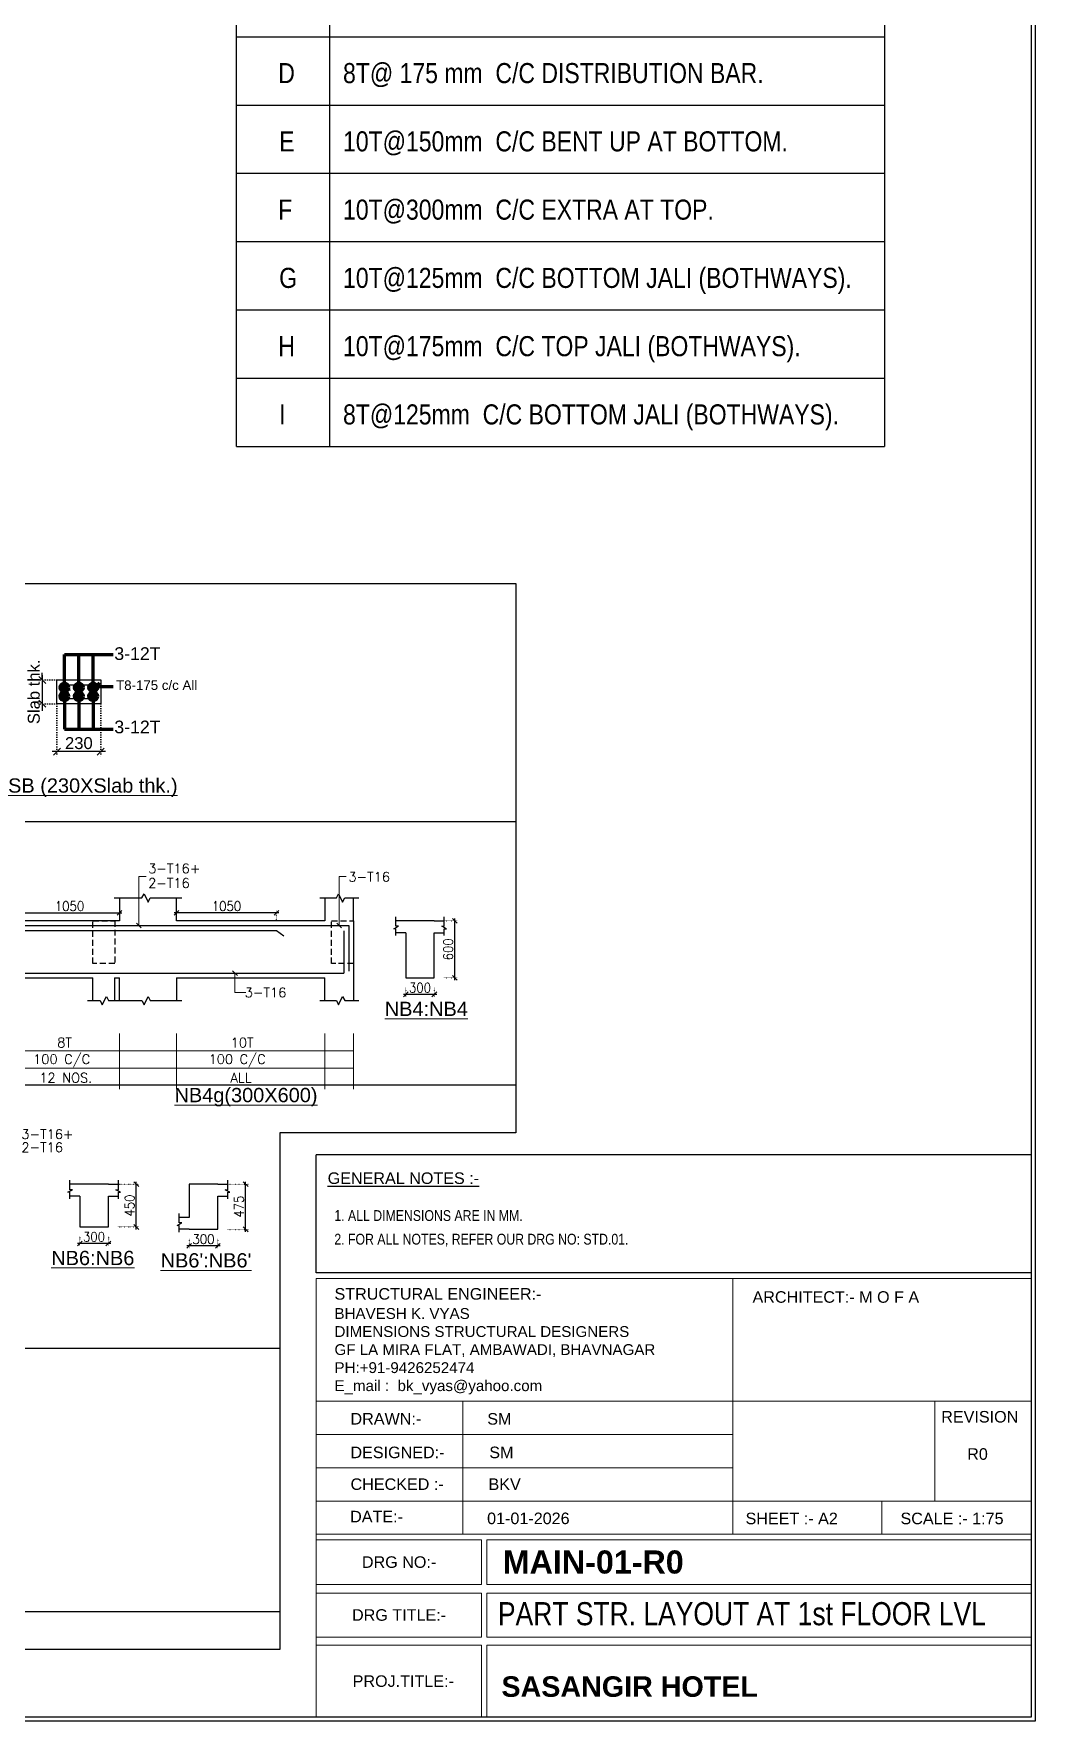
# Model space of a CAD drawing. Header units: millimetres. Extents: x 149548 to 2403857, y -1677380 to -1015873.
# Drawn here: x 2368161 to 2378687, y -1641991 to -1624254 of the extents above; entities that cross this region are included whole.
import ezdxf

# ---------------------------------------------------------------- set-up
doc = ezdxf.new("R2010")
doc.units = ezdxf.units.MM
doc.header["$MEASUREMENT"] = 0
doc.header["$PDMODE"] = 98
doc.linetypes.add('DOT', pattern=[0.25, 0, -0.25])
doc.linetypes.add('HIDDEN', pattern=[0.375, 0.25, -0.125])
for name, color, linetype in [('DIM', 191, 'Continuous'), ('PDF_PDF_Geometry', 7, 'Continuous'), ('PDF_TEXT', 7, 'Continuous'), ('S-LEDDER', 191, 'Continuous'), ('STEEL', 1, 'Continuous'), ('Text', 7, 'Continuous'), ('TIT', 7, 'Continuous')]:
    doc.layers.add(name, color=color, linetype=linetype)
for name, color, linetype, lineweight in [('LEADER', 191, 'Continuous', 15), ('m-col', 1, 'Continuous', 20), ('s beam steel text', 7, 'Continuous', 18), ('S LS STEEL TEXT', 7, 'Continuous', 15), ('S- STTRUPS', 2, 'Continuous', 15), ('S-BEAM', 150, 'Continuous', 25), ('S-L.S. NO', 1, 'Continuous', 20)]:
    doc.layers.add(name, color=color, linetype=linetype, lineweight=lineweight)
doc.styles.add('areal', font='arial.ttf')
doc.styles.add('COMPLEX', font='arial.ttf')
doc.styles.add('DEEPAK', font='arial.ttf')
doc.styles.add('kalpesh', font='', dxfattribs={"width": 0.75})
doc.styles.add('meer', font='ARIALN.TTF')
doc.styles.add('PDF Arial', font='arial.ttf')
doc.styles.add('ROMANS', font='romans.shx')
doc.styles.add('RS', font='romans.shx', dxfattribs={"width": 0.9})
doc.styles.get('kalpesh').set_extended_font_data('Arial Unicode MS')
doc.dimstyles.new('KALPESH PATEL', dxfattribs={"dimtxt": 75, "dimasz": 75, "dimexe": 50, "dimexo": 50, "dimgap": 3, "dimtad": 1, "dimdec": 0, "dimrnd": 0.5, "dimzin": 7, "dimdsep": 46, "dimtxsty": 'kalpesh', "dimblk": 'OBLIQUE', "dimcen": 0, "dimdle": 25, "dimclrd": 8, "dimclre": 8, "dimclrt": 7, "dimadec": 0, "dimazin": 0, "dimtfac": 1, "dimtdec": 0, "dimtofl": 0, "dimtmove": 1, "dimatfit": 0, "dimldrblk": 'OBLIQUE', "dimfxl": 1, "dimtolj": 1, "dimtzin": 0, "dimlwd": -1, "dimlwe": 25, "dimarcsym": 0})
doc.dimstyles.new('KRUNAL-MM', dxfattribs={"dimtxt": 50, "dimasz": 35, "dimexe": 25, "dimexo": 0, "dimgap": 15, "dimtad": 1, "dimdec": 0, "dimzin": 0, "dimdsep": 46, "dimtxsty": 'RS', "dimblk": 'OBLIQUE', "dimcen": 0, "dimdle": 25, "dimclrd": 256, "dimclre": 256, "dimclrt": 7, "dimadec": 0, "dimazin": 0, "dimtfac": 1, "dimtdec": 0, "dimtix": 1, "dimtmove": 0, "dimatfit": 2, "dimfxl": 1, "dimtolj": 1, "dimtzin": 0, "dimlwd": -1, "dimlwe": -1, "dimarcsym": 0})
doc.dimstyles.new('pag', dxfattribs={"dimtxt": 180, "dimasz": 150, "dimexe": 100, "dimexo": 0, "dimgap": 50, "dimtad": 1, "dimdec": 0, "dimzin": 0, "dimdsep": 46, "dimtxsty": 'ROMANS', "dimblk": 'OBLIQUE', "dimcen": 0, "dimdle": 100, "dimclrd": 256, "dimclre": 256, "dimclrt": 256, "dimadec": 0, "dimazin": 0, "dimtfac": 1, "dimtdec": 0, "dimtmove": 2, "dimatfit": 3, "dimfxl": 1, "dimtolj": 1, "dimtzin": 0, "dimlwd": -1, "dimlwe": -1, "dimarcsym": 0})

# ---------------------------------------------------------------- blocks, each defined once
blk = doc.blocks.new('_Oblique')
at = {"color": 0, "linetype": 'ByBlock', "lineweight": -2}
blk.add_line((-0.5, -0.5), (0.5, 0.5), dxfattribs=at)
blk = doc.blocks.new('*D18')
at = {"layer": 'Defpoints', "color": 0, "transparency": 16777216}
for p in [(2372071, -1634178), (2372371, -1634178), (2372071, -1634351)]:
    blk.add_point(p, dxfattribs=at)
at = {"layer": 'DIM', "color": 191, "linetype": 'DOT', "ltscale": 4, "transparency": 16777216}
for p, q in [((2372071, -1634278), (2372071, -1634376)), ((2372371, -1634278), (2372371, -1634376))]:
    blk.add_line(p, q, dxfattribs=at)
at = {"layer": 'DIM', "ltscale": 4, "transparency": 16777216}
blk.add_line((2372396, -1634351), (2372046, -1634351), dxfattribs=at)
at = {"layer": 'DIM', "linetype": 'ByBlock', "transparency": 16777216, "xscale": 50, "yscale": 50, "zscale": 50, "rotation": 180}
blk.add_blockref('_Oblique', (2372071, -1634351), dxfattribs=at)
at = {"layer": 'DIM', "linetype": 'ByBlock', "transparency": 16777216, "xscale": 50, "yscale": 50, "zscale": 50}
blk.add_blockref('_Oblique', (2372371, -1634351), dxfattribs=at)
at = {"layer": 'DIM', "color": 7, "transparency": 16777216, "insert": (2372221, -1634281), "char_height": 100, "attachment_point": 5, "style": 'RS'}
blk.add_mtext('\\A1;300', dxfattribs=at)
blk = doc.blocks.new('*D19')
at = {"layer": 'Defpoints', "color": 0, "transparency": 16777216}
for p in [(2372371, -1633578), (2372586, -1633578), (2372371, -1634177)]:
    blk.add_point(p, dxfattribs=at)
at = {"layer": 'DIM', "color": 191, "linetype": 'DOT', "ltscale": 4, "transparency": 16777216}
for p, q in [((2372471, -1633578), (2372611, -1633578)), ((2372471, -1634177), (2372611, -1634177))]:
    blk.add_line(p, q, dxfattribs=at)
at = {"layer": 'DIM', "ltscale": 4, "transparency": 16777216}
blk.add_line((2372586, -1634202), (2372586, -1633553), dxfattribs=at)
at = {"layer": 'DIM', "linetype": 'ByBlock', "transparency": 16777216, "xscale": 50, "yscale": 50, "zscale": 50}
for p, rotation in [((2372586, -1633578), 90), ((2372586, -1634177), 270)]:
    blk.add_blockref('_Oblique', p, dxfattribs=dict(at, rotation=rotation))
at = {"layer": 'DIM', "color": 7, "transparency": 16777216, "insert": (2372516, -1633877), "char_height": 100, "attachment_point": 5, "rotation": 90, "style": 'RS'}
blk.add_mtext('\\A1;600', dxfattribs=at)
blk = doc.blocks.new('*D31')
at = {"layer": 'Defpoints', "color": 0, "transparency": 16777216}
for p in [(2369062, -1633493), (2369062, -1633578), (2368012, -1633680)]:
    blk.add_point(p, dxfattribs=at)
at = {"layer": 'DIM', "ltscale": 4, "transparency": 16777216}
blk.add_line((2367987, -1633493), (2369087, -1633493), dxfattribs=at)
at = {"layer": 'DIM', "color": 191, "linetype": 'DOT', "ltscale": 4, "transparency": 16777216}
for p, q in [((2368012, -1633580), (2368012, -1633468)), ((2369062, -1633478), (2369062, -1633468))]:
    blk.add_line(p, q, dxfattribs=at)
at = {"layer": 'DIM', "linetype": 'ByBlock', "transparency": 16777216, "xscale": 50, "yscale": 50, "zscale": 50, "rotation": 180}
blk.add_blockref('_Oblique', (2368012, -1633493), dxfattribs=at)
at = {"layer": 'DIM', "linetype": 'ByBlock', "transparency": 16777216, "xscale": 50, "yscale": 50, "zscale": 50}
blk.add_blockref('_Oblique', (2369062, -1633493), dxfattribs=at)
at = {"layer": 'DIM', "color": 7, "transparency": 16777216, "insert": (2368537, -1633423), "char_height": 100, "attachment_point": 5, "style": 'RS'}
blk.add_mtext('\\A1;1050', dxfattribs=at)
blk = doc.blocks.new('*D32')
at = {"layer": 'Defpoints', "color": 0, "transparency": 16777216}
for p in [(2369662, -1633493), (2369662, -1633578), (2370712, -1633680)]:
    blk.add_point(p, dxfattribs=at)
at = {"layer": 'DIM', "ltscale": 4, "transparency": 16777216}
blk.add_line((2370737, -1633493), (2369637, -1633493), dxfattribs=at)
at = {"layer": 'DIM', "color": 191, "linetype": 'DOT', "ltscale": 4, "transparency": 16777216}
for p, q in [((2369662, -1633478), (2369662, -1633468)), ((2370712, -1633580), (2370712, -1633468))]:
    blk.add_line(p, q, dxfattribs=at)
at = {"layer": 'DIM', "linetype": 'ByBlock', "transparency": 16777216, "xscale": 50, "yscale": 50, "zscale": 50, "rotation": 180}
blk.add_blockref('_Oblique', (2369662, -1633493), dxfattribs=at)
at = {"layer": 'DIM', "linetype": 'ByBlock', "transparency": 16777216, "xscale": 50, "yscale": 50, "zscale": 50}
blk.add_blockref('_Oblique', (2370712, -1633493), dxfattribs=at)
at = {"layer": 'DIM', "color": 7, "transparency": 16777216, "insert": (2370187, -1633423), "char_height": 100, "attachment_point": 5, "style": 'RS'}
blk.add_mtext('\\A1;1050', dxfattribs=at)
blk = doc.blocks.new('*D33')
at = {"layer": 'Defpoints', "color": 0, "transparency": 16777216}
for p in [(2368405, -1631046), (2368251, -1631296), (2368405, -1631296)]:
    blk.add_point(p, dxfattribs=at)
at = {"layer": 'DIM', "linetype": 'DOT', "ltscale": 100, "transparency": 16777216}
for p, q in [((2368405, -1631046), (2368201, -1631046)), ((2368405, -1631296), (2368201, -1631296))]:
    blk.add_line(p, q, dxfattribs=at)
at = {"layer": 'DIM', "ltscale": 100, "transparency": 16777216}
for p, q in [((2368251, -1631046), (2368251, -1630971)), ((2368251, -1630996), (2368251, -1631346)), ((2368251, -1631296), (2368251, -1631371))]:
    blk.add_line(p, q, dxfattribs=at)
at = {"layer": 'DIM', "linetype": 'ByBlock', "transparency": 16777216, "xscale": 75, "yscale": 75, "zscale": 75}
for p, rotation in [((2368251, -1631046), 270), ((2368251, -1631296), 90)]:
    blk.add_blockref('_Oblique', p, dxfattribs=dict(at, rotation=rotation))
at = {"layer": 'DIM', "color": 7, "transparency": 16777216, "insert": (2368162, -1631171), "char_height": 125, "attachment_point": 5, "rotation": 90, "style": 'DEEPAK'}
blk.add_mtext('\\A1;\\A1;Slab thk.', dxfattribs=at)
blk = doc.blocks.new('*D34')
at = {"layer": 'Defpoints', "color": 0, "transparency": 16777216}
for p in [(2368405, -1631296), (2368865, -1631296), (2368405, -1631800)]:
    blk.add_point(p, dxfattribs=at)
at = {"layer": 'DIM', "linetype": 'DOT', "ltscale": 100, "transparency": 16777216}
for p, q in [((2368405, -1631296), (2368405, -1631850)), ((2368865, -1631296), (2368865, -1631850))]:
    blk.add_line(p, q, dxfattribs=at)
at = {"layer": 'DIM', "ltscale": 100, "transparency": 16777216}
blk.add_line((2368915, -1631800), (2368355, -1631800), dxfattribs=at)
at = {"layer": 'DIM', "linetype": 'ByBlock', "transparency": 16777216, "xscale": 75, "yscale": 75, "zscale": 75, "rotation": 180}
blk.add_blockref('_Oblique', (2368405, -1631800), dxfattribs=at)
at = {"layer": 'DIM', "linetype": 'ByBlock', "transparency": 16777216, "xscale": 75, "yscale": 75, "zscale": 75}
blk.add_blockref('_Oblique', (2368865, -1631800), dxfattribs=at)
at = {"layer": 'DIM', "color": 7, "transparency": 16777216, "insert": (2368635, -1631711), "char_height": 125, "attachment_point": 5, "style": 'DEEPAK'}
blk.add_mtext('\\A1;230', dxfattribs=at)
blk = doc.blocks.new('*D377')
at = {"layer": 'Defpoints', "color": 0, "transparency": 16777216}
for p in [(2368645, -1636796), (2368945, -1636796), (2368645, -1636969)]:
    blk.add_point(p, dxfattribs=at)
at = {"layer": 'DIM', "ltscale": 4, "transparency": 16777216}
blk.add_line((2368970, -1636969), (2368620, -1636969), dxfattribs=at)
at = {"layer": 'DIM', "color": 191, "linetype": 'DOT', "ltscale": 4, "transparency": 16777216}
for p, q in [((2368645, -1636896), (2368645, -1636994)), ((2368945, -1636896), (2368945, -1636994))]:
    blk.add_line(p, q, dxfattribs=at)
at = {"layer": 'DIM', "linetype": 'ByBlock', "transparency": 16777216, "xscale": 50, "yscale": 50, "zscale": 50, "rotation": 180}
blk.add_blockref('_Oblique', (2368645, -1636969), dxfattribs=at)
at = {"layer": 'DIM', "linetype": 'ByBlock', "transparency": 16777216, "xscale": 50, "yscale": 50, "zscale": 50}
blk.add_blockref('_Oblique', (2368945, -1636969), dxfattribs=at)
at = {"layer": 'DIM', "color": 7, "transparency": 16777216, "insert": (2368795, -1636899), "char_height": 100, "attachment_point": 5, "style": 'RS'}
blk.add_mtext('\\A1;300', dxfattribs=at)
blk = doc.blocks.new('*D378')
at = {"layer": 'Defpoints', "color": 0, "transparency": 16777216}
for p in [(2368945, -1636346), (2369239, -1636346), (2368945, -1636796)]:
    blk.add_point(p, dxfattribs=at)
at = {"layer": 'DIM', "color": 191, "linetype": 'DOT', "ltscale": 4, "transparency": 16777216}
for p, q in [((2369045, -1636346), (2369264, -1636346)), ((2369045, -1636796), (2369264, -1636796))]:
    blk.add_line(p, q, dxfattribs=at)
at = {"layer": 'DIM', "ltscale": 4, "transparency": 16777216}
blk.add_line((2369239, -1636821), (2369239, -1636321), dxfattribs=at)
at = {"layer": 'DIM', "linetype": 'ByBlock', "transparency": 16777216, "xscale": 50, "yscale": 50, "zscale": 50}
for p, rotation in [((2369239, -1636346), 90), ((2369239, -1636796), 270)]:
    blk.add_blockref('_Oblique', p, dxfattribs=dict(at, rotation=rotation))
at = {"layer": 'DIM', "color": 7, "transparency": 16777216, "insert": (2369169, -1636571), "char_height": 100, "attachment_point": 5, "rotation": 90, "style": 'RS'}
blk.add_mtext('\\A1;450', dxfattribs=at)
blk = doc.blocks.new('*D387')
at = {"layer": 'Defpoints', "color": 0, "transparency": 16777216}
for p in [(2369795, -1636821), (2370095, -1636821), (2369795, -1636994)]:
    blk.add_point(p, dxfattribs=at)
at = {"layer": 'DIM', "color": 191, "linetype": 'DOT', "ltscale": 4, "transparency": 16777216}
for p, q in [((2369795, -1636921), (2369795, -1637019)), ((2370095, -1636921), (2370095, -1637019))]:
    blk.add_line(p, q, dxfattribs=at)
at = {"layer": 'DIM', "ltscale": 4, "transparency": 16777216}
blk.add_line((2370120, -1636994), (2369770, -1636994), dxfattribs=at)
at = {"layer": 'DIM', "linetype": 'ByBlock', "transparency": 16777216, "xscale": 50, "yscale": 50, "zscale": 50, "rotation": 180}
blk.add_blockref('_Oblique', (2369795, -1636994), dxfattribs=at)
at = {"layer": 'DIM', "linetype": 'ByBlock', "transparency": 16777216, "xscale": 50, "yscale": 50, "zscale": 50}
blk.add_blockref('_Oblique', (2370095, -1636994), dxfattribs=at)
at = {"layer": 'DIM', "color": 7, "transparency": 16777216, "insert": (2369945, -1636924), "char_height": 100, "attachment_point": 5, "style": 'RS'}
blk.add_mtext('\\A1;300', dxfattribs=at)
blk = doc.blocks.new('*D388')
at = {"layer": 'Defpoints', "color": 0, "transparency": 16777216}
for p in [(2370095, -1636346), (2370388, -1636346), (2370095, -1636821)]:
    blk.add_point(p, dxfattribs=at)
at = {"layer": 'DIM', "color": 191, "linetype": 'DOT', "ltscale": 4, "transparency": 16777216}
for p, q in [((2370195, -1636346), (2370413, -1636346)), ((2370195, -1636821), (2370413, -1636821))]:
    blk.add_line(p, q, dxfattribs=at)
at = {"layer": 'DIM', "ltscale": 4, "transparency": 16777216}
blk.add_line((2370388, -1636846), (2370388, -1636321), dxfattribs=at)
at = {"layer": 'DIM', "linetype": 'ByBlock', "transparency": 16777216, "xscale": 50, "yscale": 50, "zscale": 50}
for p, rotation in [((2370388, -1636346), 90), ((2370388, -1636821), 270)]:
    blk.add_blockref('_Oblique', p, dxfattribs=dict(at, rotation=rotation))
at = {"layer": 'DIM', "color": 7, "transparency": 16777216, "insert": (2370318, -1636583), "char_height": 100, "attachment_point": 5, "rotation": 90, "style": 'RS'}
blk.add_mtext('\\A1;475', dxfattribs=at)

msp = doc.modelspace()

# ---------------------------------------------------------------- hatches: boundary and pattern name
at = {"layer": 'STEEL', "linetype": 'ByBlock'}
h = msp.add_hatch(color=256, dxfattribs=at)
h.dxf.hatch_style = 1
edge = h.paths.add_edge_path()
edge.add_arc((2368482.6, -1631124.5), 28.1, 0, 360)
h = msp.add_hatch(color=256, dxfattribs=at)
h.dxf.hatch_style = 1
edge = h.paths.add_edge_path()
edge.add_arc((2368482.6, -1631124.5), 28.1, -180, 180, ccw=False)
h = msp.add_hatch(color=256, dxfattribs=at)
h.dxf.hatch_style = 1
edge = h.paths.add_edge_path()
edge.add_arc((2368634.5, -1631124.5), 28.1, -180, 180, ccw=False)
h = msp.add_hatch(color=256, dxfattribs=at)
h.dxf.hatch_style = 1
edge = h.paths.add_edge_path()
edge.add_arc((2368634.5, -1631124.5), 28.1, 0, 360)
h = msp.add_hatch(color=256, dxfattribs=at)
h.dxf.hatch_style = 1
edge = h.paths.add_edge_path()
edge.add_arc((2368786.4, -1631124.5), 28.1, -180, 180, ccw=False)
h = msp.add_hatch(color=256, dxfattribs=at)
h.dxf.hatch_style = 1
edge = h.paths.add_edge_path()
edge.add_arc((2368786.4, -1631124.5), 28.1, 0, 360)
h = msp.add_hatch(color=256, dxfattribs=at)
h.dxf.hatch_style = 1
edge = h.paths.add_edge_path()
edge.add_arc((2368482.6, -1631218.3), 28.1, 0, 360, ccw=False)
h = msp.add_hatch(color=256, dxfattribs=at)
h.dxf.hatch_style = 1
edge = h.paths.add_edge_path()
edge.add_arc((2368482.6, -1631218.3), 28.1, 180, 540)
h = msp.add_hatch(color=256, dxfattribs=at)
h.dxf.hatch_style = 1
edge = h.paths.add_edge_path()
edge.add_arc((2368634.5, -1631218.3), 28.1, 180, 540)
h = msp.add_hatch(color=256, dxfattribs=at)
h.dxf.hatch_style = 1
edge = h.paths.add_edge_path()
edge.add_arc((2368634.5, -1631218.3), 28.1, 0, 360, ccw=False)
h = msp.add_hatch(color=256, dxfattribs=at)
h.dxf.hatch_style = 1
edge = h.paths.add_edge_path()
edge.add_arc((2368786.4, -1631218.3), 28.1, 180, 540)
h = msp.add_hatch(color=256, dxfattribs=at)
h.dxf.hatch_style = 1
edge = h.paths.add_edge_path()
edge.add_arc((2368786.4, -1631218.3), 28.1, 0, 360, ccw=False)

# ---------------------------------------------------------------- linework, layer by layer
for p, q in [((2370292.2, -1628590.8), (2370292.2, -1621286.9)), ((2377103.4, -1621286.9), (2377103.4, -1628590.8)), ((2371270.7, -1622133.1), (2371270.7, -1628590.8)), ((2370292.2, -1624285.7), (2377103.4, -1624285.7)), ((2370292.2, -1625003.2), (2377103.4, -1625003.2)), ((2370292.2, -1625720.7), (2377103.4, -1625720.7)), ((2370292.2, -1626438.2), (2377103.4, -1626438.2)), ((2370292.2, -1627155.7), (2377103.4, -1627155.7)), ((2370292.2, -1627873.2), (2377103.4, -1627873.2)), ((2370292.2, -1628590.8), (2377103.4, -1628590.8))]:
    msp.add_line(p, q)
at = {"lineweight": -3}
for points in [[(2378687.3, -1641991.4), (2347187.3, -1641991.4), (2347187.3, -1597441.4), (2378687.3, -1597441.4)], [(2347230.8, -1641947.9), (2347230.8, -1597484.9), (2378643.8, -1597484.9), (2378643.8, -1641947.9)]]:
    msp.add_lwpolyline(points, close=True, dxfattribs=at)
at = {"layer": 'Defpoints', "color": 251}
for p, q in [((2373226.4, -1632537.9), (2347882.2, -1632537.9)), ((2373226.4, -1635306.1), (2347882.2, -1635306.1)), ((2370749.1, -1638074.4), (2347882.2, -1638074.4)), ((2370749.1, -1640842.6), (2347882.2, -1640842.6))]:
    msp.add_line(p, q, dxfattribs=at)
msp.add_lwpolyline([(2347882.2, -1630032.7), (2373226.4, -1630032.7), (2373226.4, -1632537.9), (2373226.4, -1635805.4), (2370749.1, -1635805.4), (2370749.1, -1641236.2), (2347882.2, -1641236.2)], close=True, dxfattribs=at)
at = {"layer": 'm-col', "lineweight": 25}
for p, q in [((2369061.8, -1633338), (2369061.8, -1633577.6)), ((2369661.8, -1633577.6), (2369661.8, -1633338)), ((2371221.8, -1633338), (2371221.8, -1633577.6)), ((2371521.8, -1633577.6), (2371521.8, -1633338)), ((2371521.8, -1633577.6), (2371521.8, -1634177.6)), ((2368781.4, -1634417.2), (2368781.4, -1634177.6)), ((2369011.4, -1634177.6), (2369011.4, -1634417.2)), ((2369061.8, -1634417.2), (2369061.8, -1634177.6)), ((2369661.8, -1634177.6), (2369661.8, -1634417.2)), ((2371221.8, -1634417.2), (2371221.8, -1634177.6)), ((2371521.8, -1634177.6), (2371521.8, -1634417.2))]:
    msp.add_line(p, q, dxfattribs=at)
for points in [[(2369007.1, -1633338), (2369298, -1633338), (2369320.2, -1633294.4), (2369363.3, -1633381.6), (2369385.5, -1633338), (2369718.9, -1633338)], [(2371167.1, -1633338), (2371342.3, -1633338), (2371364.5, -1633294.4), (2371407.6, -1633381.6), (2371429.8, -1633338), (2371578.9, -1633338)], [(2368726.7, -1634417.2), (2368859.1, -1634417.2), (2368881.3, -1634460.8), (2368924.4, -1634373.6), (2368946.6, -1634417.2), (2369068.5, -1634417.2)], [(2369007.1, -1634417.2), (2369298, -1634417.2), (2369320.2, -1634460.8), (2369363.3, -1634373.6), (2369385.5, -1634417.2), (2369718.9, -1634417.2)], [(2371167.1, -1634417.2), (2371342.3, -1634417.2), (2371364.5, -1634460.8), (2371407.6, -1634373.6), (2371429.8, -1634417.2), (2371578.9, -1634417.2)]]:
    msp.add_lwpolyline(points, dxfattribs=at)
at = {"layer": 'PDF_PDF_Geometry', "color": 0, "linetype": 'Continuous', "lineweight": 18}
for p, q in [((2371129.1, -1637339.3), (2378639.5, -1637339.3)), ((2371130.3, -1638626.6), (2375507.1, -1638626.6)), ((2377075.5, -1639679.6), (2377075.5, -1640024))]:
    msp.add_line(p, q, dxfattribs=at)
for points in [[(2378638.9, -1637339.3), (2371129.1, -1637339.3), (2371129.1, -1641947.9)], [(2375507.1, -1637339.3), (2375507.1, -1638626.6)], [(2371138.9, -1638626.6), (2378643.8, -1638626.6)], [(2372670.4, -1638626.6), (2372670.4, -1640024)], [(2375507.1, -1638626.6), (2375507.1, -1640024)], [(2377632.7, -1638626.6), (2377632.7, -1639679.6)], [(2375507.1, -1638978.4), (2371134, -1638978.4)], [(2375507.1, -1639327.7), (2371134, -1639327.7)], [(2378643.8, -1639679.6), (2371134, -1639679.6)], [(2378643.8, -1640024), (2371134, -1640024)], [(2372867.2, -1640024), (2372867.2, -1640024), (2371134, -1640024)], [(2378643.8, -1640024), (2371134, -1640024)], [(2371134, -1640555.4), (2372867.2, -1640555.4), (2372867.2, -1640083), (2371134, -1640083)], [(2378643.8, -1640024), (2372923.8, -1640024), (2372923.8, -1640024)], [(2378643.8, -1640083), (2372923.8, -1640083), (2372923.8, -1640555.4), (2378643.8, -1640555.4)], [(2371134, -1640644), (2372867.2, -1640644), (2372867.2, -1641106.5), (2371134, -1641106.5)], [(2378643.8, -1641106.5), (2372923.8, -1641106.5), (2372923.8, -1640644), (2378643.8, -1640644)], [(2371134, -1641192.6), (2372867.2, -1641192.6), (2372867.2, -1641947.9)], [(2372923.8, -1641947.9), (2372923.8, -1641192.6), (2378643.8, -1641192.6)]]:
    msp.add_lwpolyline(points, dxfattribs=at)
at = {"layer": 'S- STTRUPS', "ltscale": 50}
for p, q in [((2369061.8, -1634763.2), (2369061.8, -1635348.9)), ((2369661.8, -1634763.2), (2369661.8, -1635348.9)), ((2371221.8, -1634763.2), (2371221.8, -1635348.9)), ((2371521.8, -1634763.2), (2371521.8, -1635348.9)), ((2371521.8, -1634944.2), (2348354.3, -1634944.2)), ((2371521.8, -1635125.2), (2348354.3, -1635125.2)), ((2371521.8, -1635306.1), (2348354.3, -1635306.1))]:
    msp.add_line(p, q, dxfattribs=at)
at = {"layer": 'S-BEAM'}
for p, q in [((2369061.8, -1633577.6), (2364981.8, -1633577.6)), ((2371221.8, -1633577.6), (2369661.8, -1633577.6)), ((2364981.8, -1634177.6), (2368781.4, -1634177.6)), ((2369011.4, -1634177.6), (2369061.8, -1634177.6)), ((2369661.8, -1634177.6), (2371221.8, -1634177.6))]:
    msp.add_line(p, q, dxfattribs=at)
at = {"layer": 'S-BEAM', "ltscale": 350}
for p, q in [((2372071.2, -1633577.5), (2371966, -1633577.5)), ((2372371.2, -1633577.5), (2372071.2, -1633577.5)), ((2372371.2, -1633577.5), (2372476.4, -1633577.5)), ((2372071.2, -1633702.6), (2371966, -1633702.6)), ((2372071.2, -1633702.6), (2372071.2, -1634177.5)), ((2372371.2, -1634177.5), (2372371.2, -1633702.6)), ((2372371.2, -1633702.6), (2372476.4, -1633702.6)), ((2372071.2, -1634177.5), (2372371.2, -1634177.5)), ((2368645.1, -1636345.7), (2368539.9, -1636345.7)), ((2368945.1, -1636345.7), (2368645.1, -1636345.7)), ((2368945.1, -1636345.7), (2369050.3, -1636345.7)), ((2370094.8, -1636345.7), (2369794.8, -1636345.7)), ((2369794.8, -1636345.7), (2369794.8, -1636695.6)), ((2370094.8, -1636345.7), (2370200.1, -1636345.7)), ((2368645.1, -1636470.9), (2368539.9, -1636470.9)), ((2368645.1, -1636470.9), (2368645.1, -1636795.7)), ((2368945.1, -1636795.7), (2368945.1, -1636470.9)), ((2368945.1, -1636470.9), (2369050.3, -1636470.9)), ((2370094.8, -1636820.7), (2370094.8, -1636470.9)), ((2370094.8, -1636470.9), (2370200.1, -1636470.9)), ((2368645.1, -1636795.7), (2368945.1, -1636795.7)), ((2369794.8, -1636695.6), (2369689.6, -1636695.6)), ((2369794.8, -1636820.7), (2369689.6, -1636820.7)), ((2369794.8, -1636820.7), (2370094.8, -1636820.7))]:
    msp.add_line(p, q, dxfattribs=at)
at = {"layer": 'S-BEAM', "elevation": 0}
msp.add_lwpolyline([(2368404.5, -1631046.4), (2368864.5, -1631046.4), (2368864.5, -1631296.4), (2368404.5, -1631296.4)], close=True, dxfattribs=at)
at = {"layer": 'S-BEAM', "linetype": 'HIDDEN', "ltscale": 250}
for points in [[(2368781.4, -1633577.6), (2369011.5, -1633577.6), (2369011.5, -1634027.6), (2368781.4, -1634027.6)], [(2371291.8, -1633577.6), (2371521.8, -1633577.6), (2371521.8, -1634027.6), (2371291.8, -1634027.6)]]:
    msp.add_lwpolyline(points, close=True, dxfattribs=at)
at = {"layer": 'S-BEAM', "ltscale": 350}
for points in [[(2371966, -1633732.1), (2371966, -1633662.1), (2371944, -1633662.1), (2371993.9, -1633635.7), (2371966, -1633635.7), (2371966, -1633537.2)], [(2372476.4, -1633732.1), (2372476.4, -1633662.1), (2372498.4, -1633662.1), (2372448.5, -1633635.7), (2372476.4, -1633635.7), (2372476.4, -1633537.2)], [(2368539.9, -1636500.3), (2368539.9, -1636430.3), (2368517.9, -1636430.3), (2368567.8, -1636404), (2368539.9, -1636404), (2368539.9, -1636305.4)], [(2369050.3, -1636500.3), (2369050.3, -1636430.3), (2369072.3, -1636430.3), (2369022.5, -1636404), (2369050.3, -1636404), (2369050.3, -1636305.4)], [(2370200.1, -1636500.3), (2370200.1, -1636430.3), (2370222.1, -1636430.3), (2370172.2, -1636404), (2370200.1, -1636404), (2370200.1, -1636305.4)], [(2369689.6, -1636850.2), (2369689.6, -1636780.2), (2369667.6, -1636780.2), (2369717.5, -1636753.8), (2369689.6, -1636753.8), (2369689.6, -1636655.3)]]:
    msp.add_lwpolyline(points, dxfattribs=at)
at = {"layer": 'STEEL', "lineweight": 25}
for p, q in [((2348402.3, -1633627.6), (2371473.8, -1633627.6)), ((2371421.8, -1633681.6), (2371421.8, -1634127.5)), ((2371473.8, -1633627.6), (2371473.8, -1634105.7)), ((2348454.3, -1634127.5), (2371421.8, -1634127.5))]:
    msp.add_line(p, q, dxfattribs=at)
at = {"layer": 'STEEL', "linetype": 'ByBlock', "elevation": 0}
msp.add_lwpolyline([(2368497.9, -1631191), (2368461.3, -1631142.8, -0.600629), (2368482.6, -1631096.4), (2368786.4, -1631096.4, -0.4142136), (2368814.5, -1631124.5), (2368814.5, -1631218.3, -0.4142136), (2368786.4, -1631246.4), (2368482.6, -1631246.4, -0.4142136), (2368454.5, -1631218.3), (2368454.5, -1631124.5, -0.7559382), (2368506.6, -1631109.8), (2368542.5, -1631157.1)], format="xyb", dxfattribs=at)
at = {"layer": 'STEEL', "lineweight": 25}
msp.add_lwpolyline([(2367934.5, -1633734.4), (2368011.8, -1633679.6), (2370711.8, -1633679.6), (2370789.1, -1633734.4)], dxfattribs=at)
at = {"layer": 'STEEL', "linetype": 'ByBlock'}
for centre in [(2368482.6, -1631124.5, 0), (2368482.6, -1631124.5, 0), (2368634.5, -1631124.5, 0), (2368634.5, -1631124.5, 0), (2368786.4, -1631124.5, 0), (2368786.4, -1631124.5, 0), (2368482.6, -1631218.3, 0), (2368482.6, -1631218.3, 0), (2368634.5, -1631218.3, 0), (2368634.5, -1631218.3, 0), (2368786.4, -1631218.3, 0), (2368786.4, -1631218.3, 0)]:
    msp.add_circle(centre, 28.1, dxfattribs=at)
at = {"layer": 'TIT', "color": 7}
msp.add_line((2371129.1, -1637279.2), (2371129.1, -1636038.6), dxfattribs=at)
at = {"layer": 'TIT', "color": 7, "lineweight": 25}
for p, q in [((2371129.1, -1637279.2), (2371129.1, -1636038.6)), ((2378643.8, -1637279.2), (2371129.1, -1637279.2)), ((2378643.7, -1637279.2), (2371129.1, -1637279.2))]:
    msp.add_line(p, q, dxfattribs=at)
msp.add_lwpolyline([(2378643.8, -1636038.6), (2371129.1, -1636038.6)], dxfattribs=at)

# ---------------------------------------------------------------- texts
at = {"layer": 'PDF_TEXT', "color": 0, "linetype": 'Continuous', "lineweight": 30, "style": 'PDF Arial'}
msp.add_text('%%UGENERAL NOTES :-', height=121.339, dxfattribs=at).set_placement((2371250, -1636343.8))
at = {"layer": 'PDF_TEXT', "color": 7, "linetype": 'Continuous', "lineweight": 30, "style": 'PDF Arial', "width": 0.8125}
for s, p in [('1. ALL DIMENSIONS ARE IN MM.', (2371320.4, -1636732.7)), ('2. FOR ALL NOTES, REFER OUR DRG NO: STD.01.', (2371320.4, -1636981.2))]:
    msp.add_text(s, height=113.726, dxfattribs=at).set_placement(p)
at = {"layer": 'PDF_TEXT', "color": 0, "linetype": 'Continuous', "lineweight": 30, "style": 'PDF Arial'}
for s, insert, char_height, width, attachment_point in [('STRUCTURAL ENGINEER:-', (2371322.1, -1637561.6), 121.339, 7083.1, 7), ('ARCHITECT:- M O F A', (2375715.8, -1637594.4), 121.339, 2930.522, 7), ('DRAWN:-', (2371490.2, -1638872.6), 121.34, 7083.1, 7), ('SM', (2372928, -1638875.5), 121.34, 7083.1, 7), ('REVISION', (2377699.1, -1638853.3), 121.34, 2930.522, 7), ('DESIGNED:-          SM', (2371489.5, -1639227.9), 121.339, 7083.1, 7), ('R0', (2377972.2, -1639244.6), 121.34, 2930.522, 7), ('\\pt1941.4;CHECKED :-          BKV', (2371490.5, -1639561.8), 121.339, 7083.1, 7), ('DATE:-', (2371486.3, -1639900.8), 121.34, 7083.1, 7), ('SHEET :- A2', (2375642.4, -1639922.2), 121.339, 2930.522, 7), ('SCALE :- 1:75', (2377270.9, -1639922.2), 121.339, 2930.522, 7), ('DRG NO:-', (2372000.6, -1640319.2), 121.34, 1733.26, 5), ('DRG TITLE:-', (2372000.6, -1640875.2), 121.339, 1733.26, 5), ('{\\fArial Narrow|b0|i0|c0|p34;PART STR. LAYOUT AT 1st FLOOR LVL  }', (2373039.9, -1640862.5), 242.678, 7080.442, 4), ('PROJ.TITLE:-', (2372045, -1641570.2), 121.339, 1733.26, 5), ('\\A1;{\\fArial|b1|i0|c0|p34;\\C256;SASANGIR HOTEL}', (2373076.7, -1641628.3), 215.775, 7080.442, 4)]:
    msp.add_mtext(s, dxfattribs=dict(at, insert=insert, char_height=char_height, width=width, attachment_point=attachment_point))
at = {"layer": 'PDF_TEXT', "color": 7, "linetype": 'Continuous', "lineweight": 30, "insert": (2371322.1, -1638102.1), "char_height": 113.726, "width": 7083.1, "attachment_point": 4, "style": 'PDF Arial'}
msp.add_mtext('BHAVESH K. VYAS\\PDIMENSIONS STRUCTURAL DESIGNERS{\\fArial|b1|i0|c0|p34;\\P}GF LA MIRA FLAT, AMBAWADI, BHAVNAGAR\\PPH:+91-9426252474{\\fArial|b1|i0|c0|p34;\\P}E_mail :  bk_vyas@yahoo.com', dxfattribs=at)
at = {"layer": 'PDF_TEXT', "color": 4, "linetype": 'Continuous', "lineweight": 30, "style": 'PDF Arial'}
for s, insert, char_height, width, attachment_point in [('\\pt121.34,242.68;01-01-2026', (2372926.1, -1639921.3), 121.339, 7083.1, 7), ('{\\fArial|b1|i0|c0|p34;MAIN-01-R0}', (2373090.3, -1640319.2), 242.678, 10111.671, 4)]:
    msp.add_mtext(s, dxfattribs=dict(at, insert=insert, char_height=char_height, width=width, attachment_point=attachment_point))
at = {"layer": 's beam steel text', "lineweight": 15, "style": 'areal'}
for s, height, p in [('3-12T', 133.16, (2369007.8, -1630835.9, 0)), ('T8-175 c/c All', 99.868, (2369026.4, -1631151.2, 0)), ('3-12T', 133.16, (2369007.8, -1631607, 0))]:
    msp.add_text(s, height=height, dxfattribs=at).set_placement(p)
at = {"layer": 's beam steel text', "style": 'RS'}
for s, p in [('8T', (2368407.2, -1634908.2)), ('10T', (2370230.7, -1634908.2)), ('100 C/C', (2368154.6, -1635082.8)), ('100 C/C', (2369998.8, -1635082.8)), ('12 NOS.', (2368219, -1635277.5)), ('ALL', (2370228.3, -1635277.5))]:
    msp.add_text(s, height=100, rotation=360, dxfattribs=at).set_placement(p)
at = {"layer": 'S LS STEEL TEXT', "style": 'RS'}
for s, p in [('3-T16+', (2369363.3, -1633077.4)), ('3-T16', (2371468.7, -1633166.3)), ('2-T16', (2369363.3, -1633230.8)), ('3-T16', (2370378.6, -1634381.8)), ('3-T16+', (2368031, -1635870.8)), ('2-T16', (2368031, -1636008.6))]:
    msp.add_text(s, height=100, rotation=360, dxfattribs=at).set_placement(p)
at = {"layer": 'S-L.S. NO', "style": 'COMPLEX'}
for s, rotation, p in [('%%USB (230XSlab thk.)', 0, (2367891.2, -1632230.8, 0)), ('%%UNB4:NB4', 360, (2371850.5, -1634578.6)), ('%%UNB4g(300X600)', 0, (2369640.8, -1635484.4)), ('%%UNB6:NB6', 360, (2368345.1, -1637196.8)), ("%%UNB6':NB6'", 360, (2369494.8, -1637221.8))]:
    msp.add_text(s, height=150, rotation=rotation, dxfattribs=at).set_placement(p)
at = {"layer": 'Text', "style": 'meer'}
for s, height, p in [('D', 210.9, (2370731.1, -1624773)), ('8T@ 175 mm  C/C DISTRIBUTION BAR.', 210.938, (2371411.9, -1624773)), ('E', 210.9, (2370740.4, -1625490.5)), ('10T@150mm  C/C BENT UP AT BOTTOM.', 210.938, (2371411.9, -1625490.5)), ('10T@300mm  C/C EXTRA AT TOP.', 210.938, (2371411.9, -1626208)), ('F', 210.9, (2370731.1, -1626208)), ('G', 210.9, (2370740.4, -1626925.5)), ('10T@125mm  C/C BOTTOM JALI (BOTHWAYS).', 210.938, (2371411.9, -1626925.5)), ('H', 210.9, (2370731.1, -1627643.1)), ('10T@175mm  C/C TOP JALI (BOTHWAYS).', 210.938, (2371411.9, -1627643.1)), ('I', 210.9, (2370740.4, -1628360.6)), ('8T@125mm  C/C BOTTOM JALI (BOTHWAYS).', 210.938, (2371411.9, -1628360.6))]:
    msp.add_text(s, height=height, dxfattribs=at).set_placement(p)

# ---------------------------------------------------------------- dimensions: what is measured, and where the dimension line sits
at = {"layer": 'DIM', "ltscale": 100}
dim = msp.add_linear_dim(base=(2368251.2, -1631296.4, 0), p1=(2368404.5, -1631046.4, 0), p2=(2368404.5, -1631296.4, 0), angle=90, text='\\A1;Slab thk.', dimstyle='KRUNAL-MM', override={"dimtxt": 125, "dimasz": 75, "dimexe": 50, "dimgap": 25, "dimlfac": 0.5, "dimtxsty": 'DEEPAK', "dimdle": 50}, dxfattribs=at)
dim.commit()
dim.dimension.update_dxf_attribs({"geometry": '*D33', "text_midpoint": (2368161.5, -1631171.4, 0)})
dim = msp.add_linear_dim(base=(2368404.5, -1631800.1, 0), p1=(2368864.5, -1631296.4, 0), p2=(2368404.5, -1631296.4, 0), dimstyle='KRUNAL-MM', override={"dimtxt": 125, "dimasz": 75, "dimexe": 50, "dimgap": 25, "dimlfac": 0.5, "dimtxsty": 'DEEPAK', "dimdle": 50}, dxfattribs=at)
dim.commit()
dim.dimension.update_dxf_attribs({"geometry": '*D34', "text_midpoint": (2368634.5, -1631711.2, 0)})
at = {"layer": 'DIM', "ltscale": 4}
dim = msp.add_linear_dim(base=(2369061.8, -1633493.2), p1=(2368011.8, -1633679.6), p2=(2369061.8, -1633577.6), dimstyle='pag', override={"dimtxt": 100, "dimasz": 50, "dimexe": 25, "dimexo": 100, "dimgap": 20, "dimtxsty": 'RS', "dimdle": 25, "dimclre": 191, "dimclrt": 7, "dimtmove": 0}, dxfattribs=at)
dim.commit()
dim.dimension.update_dxf_attribs({"geometry": '*D31', "text_midpoint": (2368536.8, -1633423.2)})
for base, p1, p2, angle, override, picture, middle in [((2369661.8, -1633493.2), (2370711.8, -1633679.6), (2369661.8, -1633577.6), 180, {"dimtxt": 100, "dimasz": 50, "dimexe": 25, "dimexo": 100, "dimgap": 20, "dimtxsty": 'RS', "dimdle": 25, "dimclre": 191, "dimclrt": 7, "dimtmove": 0}, '*D32', (2370186.8, -1633423.2)), ((2372585.8, -1633577.5), (2372371.2, -1634177.4), (2372371.2, -1633577.5), 90, {"dimtxt": 100, "dimasz": 50, "dimexe": 25, "dimexo": 100, "dimgap": 20, "dimtxsty": 'RS', "dimdle": 25, "dimclrd": 256, "dimclre": 191, "dimclrt": 7, "dimtmove": 0}, '*D19', (2372515.8, -1633877.4)), ((2369238.8, -1636345.7), (2368945.1, -1636795.6), (2368945.1, -1636345.7), 90, {"dimtxt": 100, "dimasz": 50, "dimexe": 25, "dimexo": 100, "dimgap": 20, "dimtxsty": 'RS', "dimdle": 25, "dimclrd": 256, "dimclre": 191, "dimclrt": 7, "dimtmove": 0}, '*D378', (2369168.8, -1636570.7)), ((2370388.5, -1636345.7), (2370094.8, -1636820.6), (2370094.8, -1636345.7), 90, {"dimtxt": 100, "dimasz": 50, "dimexe": 25, "dimexo": 100, "dimgap": 20, "dimtxsty": 'RS', "dimdle": 25, "dimclrd": 256, "dimclre": 191, "dimclrt": 7, "dimtmove": 0}, '*D388', (2370318.5, -1636583.2))]:
    dim = msp.add_linear_dim(base=base, p1=p1, p2=p2, angle=angle, dimstyle='pag', override=override, dxfattribs=at)
    dim.commit()
    dim.dimension.update_dxf_attribs({"geometry": picture, "text_midpoint": middle})
for base, p1, p2, picture, middle in [((2372071.1, -1634350.8), (2372371.2, -1634177.5), (2372071.1, -1634177.5), '*D18', (2372221.2, -1634350.8)), ((2368645, -1636969), (2368945.1, -1636795.7), (2368645, -1636795.7), '*D377', (2368795.1, -1636969)), ((2369794.8, -1636994), (2370094.8, -1636820.7), (2369794.8, -1636820.7), '*D387', (2369944.8, -1636994))]:
    dim = msp.add_linear_dim(base=base, p1=p1, p2=p2, angle=180, dimstyle='pag', override={"dimtxt": 100, "dimasz": 50, "dimexe": 25, "dimexo": 100, "dimgap": 20, "dimtxsty": 'RS', "dimdle": 25, "dimclrd": 256, "dimclre": 191, "dimclrt": 7, "dimtmove": 0}, dxfattribs=at)
    dim.commit()
    dim.dimension.update_dxf_attribs({"geometry": picture, "text_midpoint": middle, "dimtype": 160})

# ---------------------------------------------------------------- leaders
at = {"layer": 'LEADER', "linetype": 'ByBlock'}
for points in [[(2369266.6, -1633627.6), (2369266.6, -1633112.9), (2369341, -1633112.9)], [(2371372, -1633627.6), (2371372, -1633112.9), (2371446.4, -1633112.9)], [(2370276, -1634127.6), (2370276, -1634330), (2370388.6, -1634330)]]:
    msp.add_leader(points, dimstyle='KALPESH PATEL', override={"dimasz": 50, "dimtad": 0, "dimclrd": 256, "dimfxl": 100, "dimfxlon": 1, "dimtfill": 1, "dimtfillclr": 256, "dimarcsym": 2}, dxfattribs=at)
at = {"layer": 'S-LEDDER'}
for points, override in [([(2368482.6, -1631124.5, 0), (2368482.6, -1630779.2, 0), (2368994.4, -1630779.2, 0)], {"dimscale": 1, "dimtxt": 180, "dimasz": 90, "dimgap": 50, "dimtad": 1, "dimtxsty": 'ROMANS', "dimclrd": 256, "dimldrblk": 'DotBlank', "dimlwd": 65535}), ([(2368634.5, -1631124.5, 0), (2368634.5, -1630779.2, 0), (2368842.6, -1630779.2, 0)], {"dimscale": 1, "dimtxt": 180, "dimasz": 90, "dimgap": 50, "dimtad": 1, "dimtxsty": 'ROMANS', "dimclrd": 256, "dimldrblk": 'DotBlank', "dimlwd": 65535}), ([(2368786.4, -1631124.5, 0), (2368786.4, -1630779.2, 0), (2368994.4, -1630779.2, 0)], {"dimscale": 1, "dimtxt": 180, "dimasz": 90, "dimgap": 50, "dimtad": 1, "dimtxsty": 'ROMANS', "dimclrd": 256, "dimldrblk": 'DotBlank', "dimlwd": 65535}), ([(2368814.5, -1631115.6, 0), (2368994.4, -1631115.6, 0)], {"dimscale": 1, "dimtxt": 180, "dimasz": 75, "dimgap": 50, "dimtad": 1, "dimtxsty": 'ROMANS', "dimclrd": 256, "dimldrblk": 'Oblique', "dimlwd": 65535}), ([(2368482.6, -1631218.3, 0), (2368482.6, -1631563.6, 0), (2368994.4, -1631563.6, 0)], {"dimscale": 1, "dimtxt": 180, "dimasz": 90, "dimgap": 50, "dimtad": 1, "dimtxsty": 'ROMANS', "dimclrd": 256, "dimldrblk": 'DotBlank', "dimlwd": 65535}), ([(2368634.5, -1631218.3, 0), (2368634.5, -1631563.6, 0), (2368994.4, -1631563.6, 0)], {"dimscale": 1, "dimtxt": 180, "dimasz": 90, "dimgap": 50, "dimtad": 1, "dimtxsty": 'ROMANS', "dimclrd": 256, "dimldrblk": 'DotBlank', "dimlwd": 65535}), ([(2368786.4, -1631218.3, 0), (2368786.4, -1631563.6, 0), (2368994.4, -1631563.6, 0)], {"dimscale": 1, "dimtxt": 180, "dimasz": 90, "dimgap": 50, "dimtad": 1, "dimtxsty": 'ROMANS', "dimclrd": 256, "dimldrblk": 'DotBlank', "dimlwd": 65535})]:
    msp.add_leader(points, dimstyle='pag', override=override, dxfattribs=at)

doc.saveas('drawing.dxf')
